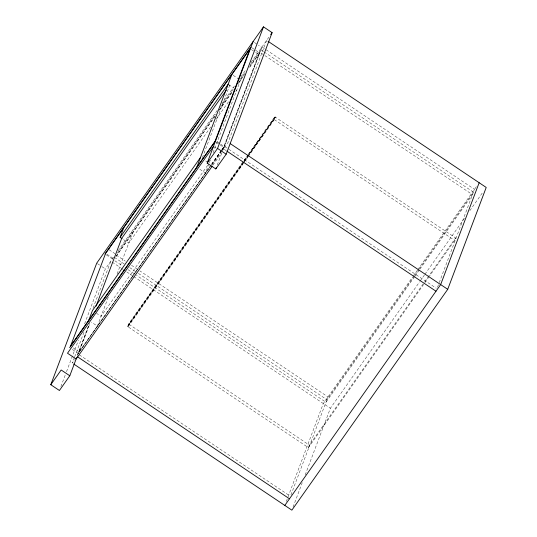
<?xml version="1.0" encoding="UTF-8"?>
<svg xmlns="http://www.w3.org/2000/svg" width="537" height="537" viewBox="0 0 537 537"><rect width="100%" height="100%" fill="white"/><g stroke="black" fill="none" stroke-linecap="round" stroke-linejoin="round"><path stroke-width="0.4" stroke-dasharray="2.69 2.01" d="M60.889 386.573L65.339 374.806M66.521 371.664L78.375 340.29M84.604 323.824L105.346 268.916L113.609 257.21M74.381 357.575L72.307 363.059L74.65 359.75M74.677 356.79L84.155 331.712M93.035 308.204L110.803 261.19M77.462 355.179L88.827 325.086M77.503 355.38L89.659 323.22M73.213 347.889L79.187 351.889L89.793 323.818M108.273 297.276L97.372 326.127L91.397 322.126M117.106 273.883L132.431 233.333L129.115 231.111M243.751 162.422L127.598 326.509L128.551 323.999L247.846 154.958M127.833 326.671L128.786 324.153L243.254 161.959M429.083 276.683L308.419 447.65L128.068 326.825L129.021 324.314L243.892 161.55M202.362 157.724L229.735 85.282L228.285 87.33M208.96 163.657L205.429 173.015L199.455 169.014M210.303 160.12L209.121 163.235L204.631 160.227M213.088 152.743L240.489 80.228M221.694 149.964L223.607 147.252L258.673 54.465L255.357 52.243M217.263 165.007L221.707 153.24M222.895 150.098L261.72 47.35L258.404 45.128M266.654 40.356L228.165 142.231L221.553 151.595M244.483 160.899L273.944 119.154L275.132 116.797L274.179 119.308L249.061 154.898M248.248 156.542L274.313 119.617L275.259 117.1L455.611 237.925L454.664 240.442L429.566 275.998M286.295 501.504L287.772 497.584M288.067 496.799L323.308 403.549L412.57 277.072M308.419 447.65L309.372 445.133L424.243 282.375M290.967 494.879L327.979 396.924L139.862 270.896M293.054 507.015L302.23 482.723M305.197 474.889L330.362 408.281L419.632 281.797M437.467 287.302L438.951 283.382M439.246 282.596L474.486 189.346L261.982 46.981L223.486 148.856L226.272 150.722M118.153 250.772L217.25 110.36M222.083 103.513L235.132 85.021M240.938 76.804L246.255 69.266M251.088 62.42L269.279 36.644M117.328 253.249L215.478 114.173M220.794 106.641L234.333 87.457M240.133 79.234L244.973 72.388M250.289 64.849L260.928 49.78L263.714 51.646M115.891 256.444L215.008 116.005M219.358 109.837L233.024 90.612M238.824 82.389L244.503 74.213M249.819 66.682L259.975 52.29L472.479 194.656L419.773 269.332M116.16 256.391L214.921 116.455M219.264 110.3L232.769 91.162M238.079 83.644L244.315 74.804M249.577 67.347L258.673 54.465M210.746 126.92L128.732 243.12L122.765 239.119M216.049 119.402L229.071 100.943M235.83 91.377L236.79 90.008M207.678 165.282L101.063 316.34L96.573 313.333M79.187 351.889L211.169 164.879M211.645 164.201L221.217 150.642M211.182 165.06L78.248 353.413L70.287 348.077M211.665 164.376L224.231 146.567L220.251 143.903M77.939 353.917L209.45 167.578M211.867 164.154L221.539 150.447M222.023 149.763L224.439 146.339L436.245 288.235M211.88 165.295L221.069 152.28M212.934 165.168L221.633 152.844M248.329 154.273L274.897 116.636M243.738 161.275L248.081 155.119M248.564 154.434L275.132 116.797M244.369 160.865L275.259 117.1M127.598 326.509L243.999 161.583M244.234 161.738L248.577 155.582M128.068 326.825L242.939 164.067M243.422 163.382L247.765 157.227M413.054 276.387L417.397 270.232M417.88 269.547L476.822 186.03M414.436 275.723L326.926 399.723L136.72 272.293M414.926 275.038L418.793 269.554M419.276 268.869L473.426 192.139L264.405 52.109M414.457 276.864L325.972 402.233L136.465 275.273M414.94 276.179L419.29 270.017M420.109 281.113L424.452 274.957M424.935 274.273L464.505 218.217M469.808 210.692L483.32 191.548M424.727 281.69L455.611 237.925M254.424 42.463L257.74 44.685M251.645 47.605L254.968 49.827M255.625 50.27L259.606 52.941M251.37 49.572L254.692 51.794M233.192 75.334L239.16 79.335M228.829 84.678L233.582 87.86M274.313 119.617L454.664 240.442M216.935 141.681L219.586 143.453M216.31 142.365L219.626 144.587M220.291 145.03L223.607 147.252M214.156 146.823L216.149 148.158M109.105 249.752L115.072 253.753M116.173 255.028L125.235 261.096M131.505 265.298L139.17 270.433M114.421 257.357L124.175 263.895M129.753 267.627L136.022 271.829M106.95 254.209L112.918 258.21M106.326 254.894L112.965 259.337M114.864 260.807L122.53 265.943M128.101 269.675L135.767 274.81M112.199 262.123L120.556 267.721M121.255 268.191L123.342 269.587M126.826 271.923L133.102 276.125M133.794 276.589L330.362 408.281M97.385 263.58L101.365 266.251M102.03 266.694L105.346 268.916M129.021 324.314L309.372 445.133M79.328 354.85L289.738 495.812"/><path stroke-width="0.81" d="M76.663 357.602L69.797 375.772L59.412 390.493L50.787 384.714L96.72 263.137L263.486 26.85L272.111 32.629L226.171 154.206L215.78 168.927L207.154 163.147L253.095 41.571M88.746 320.347L92.438 310.567L200.496 157.455M122.1 238.67L120.107 237.341L123.805 227.56M96.069 306.164L121.677 238.388L226.359 90.068M196.804 167.235L231.863 74.448M207.154 163.147L217.545 148.427L263.486 26.85M215.78 168.927L216.377 167.356M479.158 182.721L440.662 284.59L284.811 505.424M73.703 363.992L291.866 510.15L447.724 289.322L486.213 187.447L268.05 41.289M105.004 254.008L250.98 47.162M120.107 237.341L228.165 84.228M270.695 34.637L272.111 32.629M69.622 347.634L215.606 140.788M213.491 146.379L67.508 353.225L76.133 358.998L211.967 166.537M50.787 384.714L61.171 369.993L69.797 375.772M230.252 143.627L447.724 289.322M226.97 151.186L435.99 291.215M217.545 148.427L226.171 154.206M77.684 356.904L289.49 498.799M105.621 253.323L70.562 346.11L214.981 141.473L250.047 48.686L105.621 253.323"/></g></svg>
